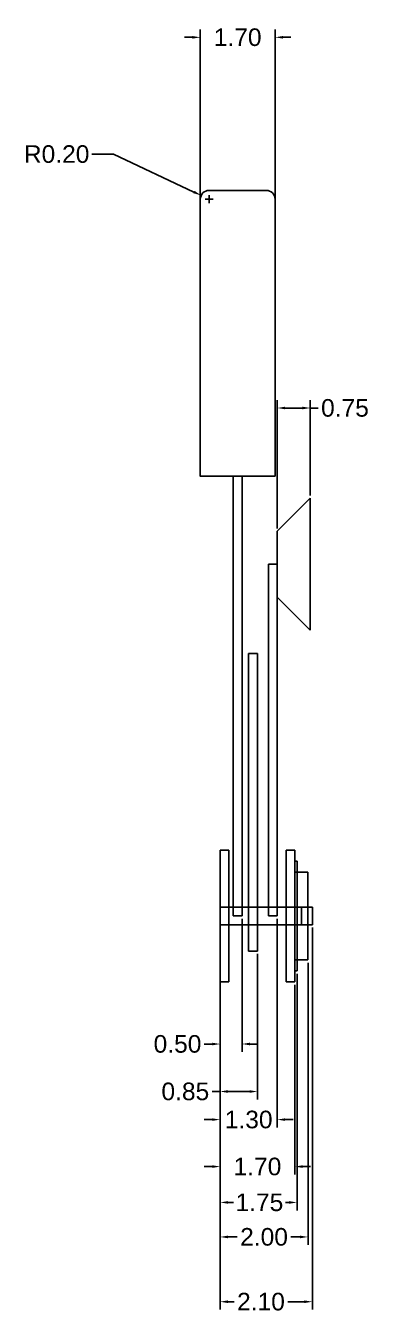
# Model space of a CAD drawing. Header units: inches. Extents: x 10.4 to 86.4, y 3.8 to 33.6.
# Drawn here: x 58.65 to 66.44, y 4.32 to 33.59 of the extents above; entities that cross this region are included whole.
import ezdxf

# ---------------------------------------------------------------- set-up
doc = ezdxf.new("R2010")
doc.units = ezdxf.units.IN
doc.header["$MEASUREMENT"] = 0
for name, color, linetype in [('Anotari', 40, 'Continuous'), ('Maner', 4, 'Continuous'), ('Maner2', 30, 'Continuous'), ('Roata_Mica', 2, 'Continuous'), ('Roti_Mari', 1, 'Continuous')]:
    doc.layers.add(name, color=color, linetype=linetype)
doc.styles.get("Standard").update_dxf_attribs({"font": 'arial.ttf'})
doc.dimstyles.get("Standard").update_dxf_attribs({"dimtxt": 0.18, "dimasz": 0.18, "dimexe": 0.18, "dimexo": 0.0625, "dimgap": 0.09, "dimtad": 0, "dimtih": 1, "dimtoh": 1, "dimdec": 4, "dimzin": 0, "dimdsep": 46, "dimtxsty": 'Standard', "dimcen": 0.09, "dimadec": 0, "dimazin": 0, "dimtfac": 1, "dimtdec": 4, "dimtofl": 0, "dimtmove": 0, "dimatfit": 3, "dimfxl": 1, "dimtolj": 1, "dimtzin": 0, "dimarcsym": 0})

# ---------------------------------------------------------------- blocks, each defined once
blk = doc.blocks.new('*D63')
at = {"layer": 'Anotari', "color": 0, "lineweight": -2, "transparency": 16777216}
for p, q in [((62.623, 26.562), (62.623, 33.509)), ((64.323, 26.562), (64.323, 33.509)), ((62.443, 33.329), (62.263, 33.329)), ((64.503, 33.329), (64.683, 33.329))]:
    blk.add_line(p, q, dxfattribs=at)
at = {"layer": 'Anotari', "color": 0, "transparency": 16777216}
for points in [[(62.443, 33.359), (62.443, 33.299), (62.623, 33.329)], [(64.503, 33.359), (64.503, 33.299), (64.323, 33.329)]]:
    blk.add_solid(points, dxfattribs=at)
at = {"layer": 'Defpoints', "color": 0, "transparency": 16777216}
for p in [(64.323, 33.329), (62.623, 26.499), (64.323, 26.499)]:
    blk.add_point(p, dxfattribs=at)
at = {"layer": 'Anotari', "color": 0, "transparency": 16777216, "insert": (63.473, 33.329), "char_height": 0.4, "attachment_point": 5}
blk.add_mtext('\\A1;1.70', dxfattribs=at)
blk = doc.blocks.new('*D64')
at = {"layer": 'Anotari', "color": 0, "lineweight": -2, "transparency": 16777216}
for p, q in [((60.155, 30.672), (60.645, 30.672)), ((60.645, 30.672), (62.479, 29.811)), ((62.733, 29.649), (62.913, 29.649)), ((62.823, 29.559), (62.823, 29.739))]:
    blk.add_line(p, q, dxfattribs=at)
at = {"layer": 'Anotari', "color": 0, "transparency": 16777216}
blk.add_solid([(62.492, 29.838), (62.466, 29.784), (62.642, 29.734)], dxfattribs=at)
at = {"layer": 'Defpoints', "color": 0, "transparency": 16777216}
for p in [(62.642, 29.734), (62.823, 29.649)]:
    blk.add_point(p, dxfattribs=at)
at = {"layer": 'Anotari', "color": 0, "transparency": 16777216, "insert": (59.354, 30.672), "char_height": 0.4, "attachment_point": 5}
blk.add_mtext('\\A1;R0.20', dxfattribs=at)
blk = doc.blocks.new('*D66')
at = {"layer": 'Anotari', "color": 0, "lineweight": -2, "transparency": 16777216}
for p, q in [((63.073, 13.287), (63.073, 10.258)), ((63.573, 13.287), (63.573, 10.258)), ((62.893, 10.438), (62.713, 10.438)), ((63.753, 10.438), (63.933, 10.438))]:
    blk.add_line(p, q, dxfattribs=at)
at = {"layer": 'Anotari', "color": 0, "transparency": 16777216}
for points in [[(62.893, 10.468), (62.893, 10.408), (63.073, 10.438)], [(63.753, 10.468), (63.753, 10.408), (63.573, 10.438)]]:
    blk.add_solid(points, dxfattribs=at)
at = {"layer": 'Defpoints', "color": 0, "transparency": 16777216}
for p in [(63.073, 13.349), (63.573, 13.349), (63.073, 10.438)]:
    blk.add_point(p, dxfattribs=at)
at = {"layer": 'Anotari', "color": 0, "transparency": 16777216, "insert": (62.104, 10.438), "char_height": 0.4, "attachment_point": 5}
blk.add_mtext('\\A1;0.50', dxfattribs=at)
blk = doc.blocks.new('*D67')
at = {"layer": 'Anotari', "color": 0, "lineweight": -2, "transparency": 16777216}
for p, q in [((63.923, 12.487), (63.923, 9.178)), ((63.073, 11.787), (63.073, 9.178)), ((63.073, 9.358), (62.893, 9.358)), ((63.743, 9.358), (63.253, 9.358))]:
    blk.add_line(p, q, dxfattribs=at)
at = {"layer": 'Anotari', "color": 0, "transparency": 16777216}
for points in [[(63.253, 9.388), (63.253, 9.328), (63.073, 9.358)], [(63.743, 9.388), (63.743, 9.328), (63.923, 9.358)]]:
    blk.add_solid(points, dxfattribs=at)
at = {"layer": 'Defpoints', "color": 0, "transparency": 16777216}
for p in [(63.923, 12.549), (63.073, 11.849), (63.073, 9.358)]:
    blk.add_point(p, dxfattribs=at)
at = {"layer": 'Anotari', "color": 0, "transparency": 16777216, "insert": (62.282, 9.358), "char_height": 0.4, "attachment_point": 5}
blk.add_mtext('\\A1;0.85', dxfattribs=at)
blk = doc.blocks.new('*D68')
at = {"layer": 'Anotari', "color": 0, "lineweight": -2, "transparency": 16777216}
for p, q in [((63.073, 13.287), (63.073, 8.539)), ((64.373, 13.287), (64.373, 8.539)), ((62.893, 8.719), (62.713, 8.719)), ((64.553, 8.719), (64.733, 8.719))]:
    blk.add_line(p, q, dxfattribs=at)
at = {"layer": 'Anotari', "color": 0, "transparency": 16777216}
for points in [[(62.893, 8.749), (62.893, 8.689), (63.073, 8.719)], [(64.553, 8.749), (64.553, 8.689), (64.373, 8.719)]]:
    blk.add_solid(points, dxfattribs=at)
at = {"layer": 'Defpoints', "color": 0, "transparency": 16777216}
for p in [(63.073, 13.349), (64.373, 13.349), (63.073, 8.719)]:
    blk.add_point(p, dxfattribs=at)
at = {"layer": 'Anotari', "color": 0, "transparency": 16777216, "insert": (63.723, 8.719), "char_height": 0.4, "attachment_point": 5}
blk.add_mtext('\\A1;1.30', dxfattribs=at)
blk = doc.blocks.new('*D69')
at = {"layer": 'Anotari', "color": 0, "lineweight": -2, "transparency": 16777216}
for p, q in [((63.073, 11.787), (63.073, 7.471)), ((64.773, 11.787), (64.773, 7.471)), ((62.893, 7.651), (62.713, 7.651)), ((64.953, 7.651), (65.133, 7.651))]:
    blk.add_line(p, q, dxfattribs=at)
at = {"layer": 'Anotari', "color": 0, "transparency": 16777216}
for points in [[(62.893, 7.681), (62.893, 7.621), (63.073, 7.651)], [(64.953, 7.681), (64.953, 7.621), (64.773, 7.651)]]:
    blk.add_solid(points, dxfattribs=at)
at = {"layer": 'Defpoints', "color": 0, "transparency": 16777216}
for p in [(63.073, 11.849), (64.773, 11.849), (63.073, 7.651)]:
    blk.add_point(p, dxfattribs=at)
at = {"layer": 'Anotari', "color": 0, "transparency": 16777216, "insert": (63.923, 7.651), "char_height": 0.4, "attachment_point": 5}
blk.add_mtext('\\A1;1.70', dxfattribs=at)
blk = doc.blocks.new('*D70')
at = {"layer": 'Anotari', "color": 0, "lineweight": -2, "transparency": 16777216}
for p, q in [((65.073, 12.287), (65.073, 5.871)), ((63.073, 11.787), (63.073, 5.871)), ((63.253, 6.051), (63.461, 6.051)), ((64.893, 6.051), (64.685, 6.051))]:
    blk.add_line(p, q, dxfattribs=at)
at = {"layer": 'Anotari', "color": 0, "transparency": 16777216}
for points in [[(63.253, 6.081), (63.253, 6.021), (63.073, 6.051)], [(64.893, 6.081), (64.893, 6.021), (65.073, 6.051)]]:
    blk.add_solid(points, dxfattribs=at)
at = {"layer": 'Defpoints', "color": 0, "transparency": 16777216}
for p in [(65.073, 12.349), (63.073, 11.849), (63.073, 6.051)]:
    blk.add_point(p, dxfattribs=at)
at = {"layer": 'Anotari', "color": 0, "transparency": 16777216, "insert": (64.073, 6.051), "char_height": 0.4, "attachment_point": 5}
blk.add_mtext('\\A1;2.00', dxfattribs=at)
blk = doc.blocks.new('*D71')
at = {"layer": 'Anotari', "color": 0, "lineweight": -2, "transparency": 16777216}
for p, q in [((64.823, 12.037), (64.823, 6.656)), ((63.073, 11.787), (63.073, 6.656)), ((63.253, 6.836), (63.375, 6.836)), ((64.643, 6.836), (64.559, 6.836))]:
    blk.add_line(p, q, dxfattribs=at)
at = {"layer": 'Anotari', "color": 0, "transparency": 16777216}
for points in [[(63.253, 6.866), (63.253, 6.806), (63.073, 6.836)], [(64.643, 6.866), (64.643, 6.806), (64.823, 6.836)]]:
    blk.add_solid(points, dxfattribs=at)
at = {"layer": 'Defpoints', "color": 0, "transparency": 16777216}
for p in [(64.823, 12.099), (63.073, 11.849), (63.073, 6.836)]:
    blk.add_point(p, dxfattribs=at)
at = {"layer": 'Anotari', "color": 0, "transparency": 16777216, "insert": (63.967, 6.836), "char_height": 0.4, "attachment_point": 5}
blk.add_mtext('\\A1;1.75', dxfattribs=at)
blk = doc.blocks.new('*D72')
at = {"layer": 'Anotari', "color": 0, "lineweight": -2, "transparency": 16777216}
for p, q in [((63.073, 13.087), (63.073, 4.398)), ((65.173, 13.087), (65.173, 4.398)), ((63.253, 4.578), (63.391, 4.578)), ((64.993, 4.578), (64.615, 4.578))]:
    blk.add_line(p, q, dxfattribs=at)
at = {"layer": 'Anotari', "color": 0, "transparency": 16777216}
for points in [[(63.253, 4.608), (63.253, 4.548), (63.073, 4.578)], [(64.993, 4.608), (64.993, 4.548), (65.173, 4.578)]]:
    blk.add_solid(points, dxfattribs=at)
at = {"layer": 'Defpoints', "color": 0, "transparency": 16777216}
for p in [(63.073, 13.149), (65.173, 13.149), (63.073, 4.578)]:
    blk.add_point(p, dxfattribs=at)
at = {"layer": 'Anotari', "color": 0, "transparency": 16777216, "insert": (64.003, 4.578), "char_height": 0.4, "attachment_point": 5}
blk.add_mtext('\\A1;2.10', dxfattribs=at)
blk = doc.blocks.new('*D73')
at = {"layer": 'Anotari', "color": 0, "lineweight": -2, "transparency": 16777216}
for p, q in [((64.373, 22.162), (64.373, 25.08)), ((64.553, 24.9), (64.943, 24.9)), ((65.123, 22.912), (65.123, 25.08)), ((65.123, 24.9), (65.303, 24.9))]:
    blk.add_line(p, q, dxfattribs=at)
at = {"layer": 'Anotari', "color": 0, "transparency": 16777216}
for points in [[(64.553, 24.93), (64.553, 24.87), (64.373, 24.9)], [(64.943, 24.93), (64.943, 24.87), (65.123, 24.9)]]:
    blk.add_solid(points, dxfattribs=at)
at = {"layer": 'Defpoints', "color": 0, "transparency": 16777216}
for p in [(65.123, 24.9), (65.123, 22.849), (64.373, 22.099)]:
    blk.add_point(p, dxfattribs=at)
at = {"layer": 'Anotari', "color": 0, "transparency": 16777216, "insert": (65.914, 24.9), "char_height": 0.4, "attachment_point": 5}
blk.add_mtext('\\A1;0.75', dxfattribs=at)

msp = doc.modelspace()

# ---------------------------------------------------------------- linework, layer by layer
at = {"layer": 'Maner'}
for p, q in [((64.37293, 22.09919), (65.12293, 22.84919)), ((65.12293, 21.34919), (65.12293, 22.84919)), ((64.37293, 21.34919), (64.37293, 22.09919)), ((64.17293, 13.34919), (64.17293, 21.34919)), ((64.37293, 21.34919), (64.17293, 21.34919)), ((64.37293, 21.34919), (64.37293, 13.34919)), ((64.37293, 21.34919), (64.37293, 20.59919)), ((65.12293, 21.34919), (65.12293, 19.84919)), ((64.37293, 20.59919), (65.12293, 19.84919)), ((64.37293, 13.34919), (64.17293, 13.34919))]:
    msp.add_line(p, q, dxfattribs=at)
at = {"layer": 'Maner', "extrusion": (0, -1, -2.22045e-16)}
msp.add_line((64.37293, 21.34919), (64.37293, 20.98519), dxfattribs=at)
at = {"layer": 'Maner2'}
for p, q in [((63.37293, 13.34919), (63.37293, 23.34919)), ((63.37293, 23.34919), (63.57293, 23.34919)), ((63.57293, 21.34919), (63.57293, 23.34919)), ((63.57293, 13.34919), (63.57293, 21.34919)), ((63.57293, 13.34919), (63.37293, 13.34919))]:
    msp.add_line(p, q, dxfattribs=at)
msp.add_lwpolyline([(64.32293, 23.34919), (64.32293, 29.64919, 0.41421356), (64.12293, 29.84919), (63.82293, 29.84919), (63.12293, 29.84919), (62.82293, 29.84919, 0.41421356), (62.62293, 29.64919), (62.62293, 23.34919)], format="xyb", close=True, dxfattribs=at)
at = {"layer": 'Roata_Mica'}
for p, q in [((64.77293, 12.34919), (64.77293, 14.34919)), ((64.77293, 14.34919), (64.97293, 14.34919)), ((65.07293, 14.34919), (64.97293, 14.34919)), ((65.07293, 12.34919), (65.07293, 14.34919)), ((65.07293, 13.54919), (63.07293, 13.54919)), ((65.17293, 13.54919), (65.07293, 13.54919)), ((65.17293, 13.14919), (65.17293, 13.54919)), ((65.17293, 13.14919), (63.07293, 13.14919)), ((65.07293, 13.14919), (65.17293, 13.14919)), ((64.77293, 12.34919), (64.97293, 12.34919)), ((64.97293, 12.34919), (65.07293, 12.34919))]:
    msp.add_line(p, q, dxfattribs=at)
at = {"layer": 'Roti_Mari'}
for p, q in [((63.92293, 19.31802), (63.72293, 19.31802)), ((63.72293, 19.31802), (63.72293, 14.14919)), ((63.92293, 14.14919), (63.92293, 19.31802)), ((63.07293, 11.84919), (63.07293, 14.84919)), ((63.27293, 14.84919), (63.07293, 14.84919)), ((63.27293, 14.84919), (63.27293, 14.34919)), ((64.57293, 11.84919), (64.57293, 14.84919)), ((64.77293, 14.84919), (64.57293, 14.84919)), ((64.77293, 14.84919), (64.77293, 14.34919)), ((63.27293, 14.34919), (63.27293, 12.34919)), ((64.77293, 14.59919), (64.82293, 14.59919)), ((64.82293, 12.09919), (64.82293, 14.59919)), ((63.72293, 14.14919), (63.72293, 12.54919)), ((63.92293, 13.34919), (63.92293, 14.14919)), ((64.92293, 13.54919), (64.82293, 13.54919)), ((64.92293, 13.14919), (64.92293, 13.54919)), ((63.92293, 12.54919), (63.92293, 13.34919)), ((64.82293, 13.14919), (64.92293, 13.14919)), ((63.27293, 11.84919), (63.27293, 12.34919)), ((63.72293, 12.54919), (63.92293, 12.54919)), ((64.77293, 11.84919), (64.77293, 12.34919)), ((64.77293, 12.09919), (64.82293, 12.09919)), ((63.27293, 11.84919), (63.07293, 11.84919)), ((64.77293, 11.84919), (64.57293, 11.84919))]:
    msp.add_line(p, q, dxfattribs=at)

# ---------------------------------------------------------------- dimensions: what is measured, and where the dimension line sits
at = {"layer": 'Anotari'}
for base, p1, p2, picture, middle in [((64.32293, 33.3294), (62.62293, 26.49919), (64.32293, 26.49919), '*D63', (63.47293, 33.3294)), ((65.12293, 24.90017), (64.37293, 22.09919), (65.12293, 22.84919), '*D73', (65.91394, 24.90017)), ((63.07293, 10.43783), (63.57293, 13.34919), (63.07293, 13.34919), '*D66', (62.1041, 10.43783)), ((63.07293, 8.71915), (64.37293, 13.34919), (63.07293, 13.34919), '*D68', (63.72293, 8.71915)), ((63.07293, 9.35838), (63.92293, 12.54919), (63.07293, 11.84919), '*D67', (62.28192, 9.35838)), ((63.07293, 7.65071), (64.77293, 11.84919), (63.07293, 11.84919), '*D69', (63.92293, 7.65071))]:
    dim = msp.add_linear_dim(base=base, p1=p1, p2=p2, dimstyle='Standard', override={"dimtxt": 0.4, "dimdec": 2}, dxfattribs=at)
    dim.commit()
    dim.dimension.update_dxf_attribs({"geometry": picture, "text_midpoint": middle})
dim = msp.add_radius_dim(center=(62.82293, 29.64919), mpoint=(62.64191, 29.73423), dimstyle='Standard', override={"dimtxt": 0.4, "dimdec": 2}, dxfattribs=at)
dim.commit()
dim.dimension.update_dxf_attribs({"geometry": '*D64', "text_midpoint": (59.35437, 30.67207), "dimtype": 164})
for base, p1, p2, picture, middle in [((63.07293, 4.57838), (65.17293, 13.14919), (63.07293, 13.14919), '*D72', (64.00306, 4.57838)), ((63.07293, 6.05092), (65.07293, 12.34919), (63.07293, 11.84919), '*D70', (64.07293, 6.05092)), ((63.07293, 6.83639), (64.82293, 12.09919), (63.07293, 11.84919), '*D71', (63.96724, 6.83639))]:
    dim = msp.add_linear_dim(base=base, p1=p1, p2=p2, dimstyle='Standard', override={"dimtxt": 0.4, "dimdec": 2}, dxfattribs=at)
    dim.commit()
    dim.dimension.update_dxf_attribs({"geometry": picture, "text_midpoint": middle, "dimtype": 160})

doc.saveas('drawing.dxf')
